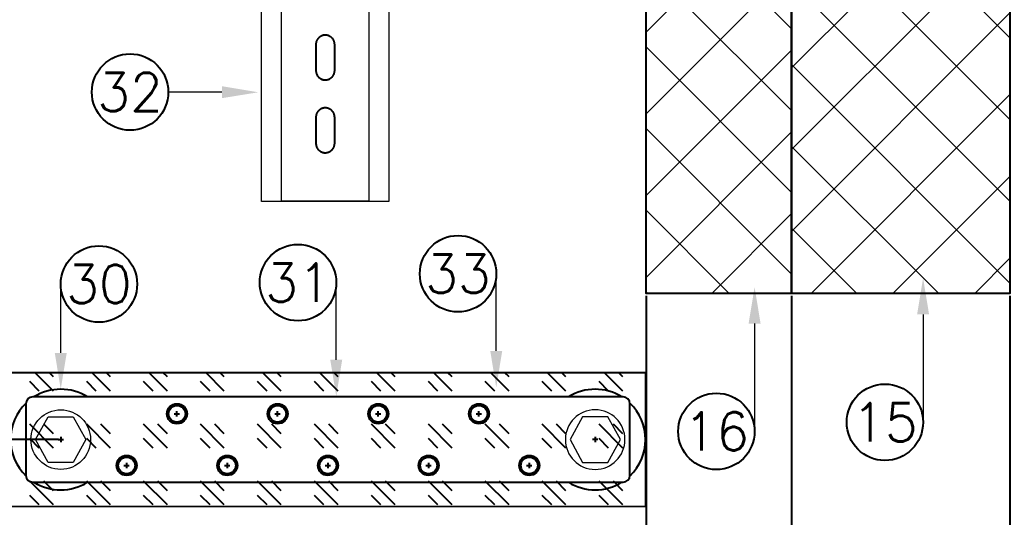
# Model space of a CAD drawing. Header units: millimetres. Extents: x 2205 to 3814, y 620 to 2277.
# Drawn here: x 3064.4 to 3337.8, y 797.6 to 934.2 of the extents above; entities that cross this region are included whole.
import ezdxf
from ezdxf import colors
from ezdxf.entities.mleader import LeaderData, LeaderLine
from ezdxf.enums import TextEntityAlignment as Align
from ezdxf.math import Vec2, Vec3

# ---------------------------------------------------------------- set-up
doc = ezdxf.new("R2010")
doc.units = ezdxf.units.MM
doc.set_wipeout_variables(frame=1)
for name, color, linetype, lineweight in [('EL-achurados', 7, 'Continuous', 9), ('EL-componentes', 7, 'Continuous', 25), ('EL-Cotas', 7, 'Continuous', 18)]:
    doc.layers.add(name, color=color, linetype=linetype, lineweight=lineweight)
doc.styles.add('ROMANS', font='romans.shx', dxfattribs={"height": 14})
doc.styles.get("Standard").update_dxf_attribs({"font": 'arial.ttf'})
doc.dimstyles.new('ISO-25', dxfattribs={"dimtxt": 2.5, "dimasz": 2.5, "dimexe": 1.25, "dimexo": 0.625, "dimtad": 1, "dimtxsty": 'Standard', "dimcen": 2.5, "dimadec": 0, "dimazin": 0, "dimtfac": 1, "dimtmove": 0, "dimatfit": 3, "dimfxl": 1, "dimarcsym": 0})

# ---------------------------------------------------------------- blocks, each defined once
blk = doc.blocks.new('*U17')
blk.add_wipeout([(91.17, 48.55), (641.17, 48.55), (641.17, 13.55), (91.17, 13.55)])
for points in [[(91.16, 48.55), (641.18, 48.55), (641.18, 13.55), (91.16, 13.55)], [(91.17, 43.05), (641.17, 43.05), (641.17, 19.05), (91.17, 19.05), (91.17, 31.05)]]:
    blk.add_lwpolyline(points, close=True)
at = {"layer": 'EL-componentes', "color": 7, "linetype": 'Continuous', "lineweight": 25}
for points in [[(605.14, 33.55), (601.67, 33.55), (598.2, 33.55), (595.42, 33.55), (595.42, 31.05), (595.42, 28.55), (598.2, 28.55), (601.67, 28.55), (605.14, 28.55), (606.75, 28.55), (607.55, 29.8), (608.35, 31.05), (607.55, 32.3), (606.75, 33.55), (605.14, 33.55)], [(625.14, 33.55), (621.67, 33.55), (618.2, 33.55), (615.42, 33.55), (615.42, 31.05), (615.42, 28.55), (618.2, 28.55), (621.67, 28.55), (625.14, 28.55), (626.75, 28.55), (627.55, 29.8), (628.35, 31.05), (627.55, 32.3), (626.75, 33.55), (625.14, 33.55)]]:
    blk.add_rational_spline(points, [1, 1, 1, 0.707107250279, 1, 0.707107250279, 1, 1, 1, 0.866024791583, 1, 0.866024791583, 1, 0.866024791583, 1], degree=2, knots=[0, 0, 0, 1, 1, 2.570795, 2.570795, 4.14159, 4.14159, 5.14159, 5.14159, 6.18879, 6.18879, 7.23599, 7.23599, 8.28319, 8.28319, 8.28319], dxfattribs=at)
blk = doc.blocks.new('M8 TOP')
at = {"color": 7, "lineweight": 0}
blk.add_lwpolyline([(-3.75, -6.81), (-7.5, 0), (-3.75, 6.81), (3.75, 6.81), (7.5, 0), (3.75, -6.81)], close=True, dxfattribs=at)
blk.add_circle((0, 0), 8.88, dxfattribs=at)
blk = doc.blocks.new('A$C770644BA')
at = {"color": 7, "linetype": 'Continuous', "lineweight": 25}
for p, q in [((88, 0), (-88, 0)), ((-90, -2), (-90, -23.4)), ((90, -23.4), (90, -2)), ((-45.8, -5), (-44.21, -5)), ((-45, -5.79), (-45, -4.21)), ((-15.8, -5), (-14.21, -5)), ((-15, -5.79), (-15, -4.21)), ((14.2, -5), (15.79, -5)), ((15, -5.79), (15, -4.21)), ((44.2, -5), (45.79, -5)), ((45, -5.79), (45, -4.21)), ((-80.44, -12.7), (-78.85, -12.7)), ((-79.64, -11.91), (-79.64, -13.49)), ((80.44, -12.7), (78.85, -12.7)), ((79.64, -11.91), (79.64, -13.49)), ((-60.8, -20.4), (-59.21, -20.4)), ((-60, -19.61), (-60, -21.19)), ((-30.8, -20.4), (-29.21, -20.4)), ((-30, -19.61), (-30, -21.19)), ((-0.8, -20.4), (0.79, -20.4)), ((0, -19.61), (0, -21.19)), ((29.2, -20.4), (30.79, -20.4)), ((30, -19.61), (30, -21.19)), ((59.2, -20.4), (60.79, -20.4)), ((60, -19.61), (60, -21.19)), ((-88, -25.4), (88, -25.4))]:
    blk.add_line(p, q, dxfattribs=at)
for centre, radius in [((-45, -5), 3), ((-45, -5), 2.5), ((-15, -5), 3), ((-15, -5), 2.5), ((15, -5), 3), ((15, -5), 2.5), ((45, -5), 3), ((45, -5), 2.5), ((-60, -20.4), 3), ((-30, -20.4), 3), ((0, -20.4), 3), ((30, -20.4), 3), ((60, -20.4), 3), ((-60, -20.4), 2.5), ((-30, -20.4), 2.5), ((0, -20.4), 2.5), ((30, -20.4), 2.5), ((60, -20.4), 2.5)]:
    blk.add_circle(centre, radius, dxfattribs=at)
for centre, start, end in [((-88, -2), 90, 180), ((88, -2), 0, 90), ((-88, -23.4), 180, 270), ((88, -23.4), 270, 0)]:
    blk.add_arc(centre, 2, start, end, dxfattribs=at)
at = {"color": 7, "linetype": 'Continuous', "lineweight": 25, "ltscale": 0.1}
for centre, start, end in [((-79.64, -12.7), 57.8509, 122.1491), ((79.64, -12.7), 57.8509, 122.1491), ((-79.64, -12.7), 133.6426, 226.3574), ((79.64, -12.7), 313.6426, 46.3574), ((-79.64, -12.7), 237.8509, 302.1491), ((79.64, -12.7), 237.8509, 302.1491)]:
    blk.add_arc(centre, 15, start, end, dxfattribs=at)
at = {"color": 7, "lineweight": 25}
blk.add_blockref('M8 TOP', (-79.64, -12.7), dxfattribs=at)
at = {"color": 7, "lineweight": 25, "xscale": -1}
blk.add_blockref('M8 TOP', (79.64, -12.7), dxfattribs=at)
blk = doc.blocks.new('_TagCircle')
at = {"linetype": 'Continuous', "transparency": 16777216}
blk.add_wipeout([(-0.094, 3), (-0.282, 2.988), (-0.47, 2.965), (-0.655, 2.929), (-0.837, 2.882), (-1.017, 2.824), (-1.192, 2.755), (-1.363, 2.674), (-1.528, 2.584), (-1.687, 2.482), (-1.84, 2.372), (-1.985, 2.251), (-2.122, 2.122), (-2.251, 1.985), (-2.372, 1.84), (-2.482, 1.687), (-2.584, 1.528), (-2.674, 1.363), (-2.755, 1.192), (-2.824, 1.017), (-2.882, 0.837), (-2.929, 0.655), (-2.965, 0.47), (-2.988, 0.282), (-3, 0.094), (-3, -0.094), (-2.988, -0.282), (-2.965, -0.47), (-2.929, -0.655), (-2.882, -0.837), (-2.824, -1.017), (-2.755, -1.192), (-2.674, -1.363), (-2.584, -1.528), (-2.482, -1.687), (-2.372, -1.84), (-2.251, -1.985), (-2.122, -2.122), (-1.985, -2.251), (-1.84, -2.372), (-1.687, -2.482), (-1.528, -2.584), (-1.363, -2.674), (-1.192, -2.755), (-1.017, -2.824), (-0.837, -2.882), (-0.655, -2.929), (-0.47, -2.965), (-0.282, -2.988), (-0.094, -3), (0, -3), (0.094, -3), (0.282, -2.988), (0.47, -2.965), (0.655, -2.929), (0.837, -2.882), (1.017, -2.824), (1.192, -2.755), (1.363, -2.674), (1.528, -2.584), (1.687, -2.482), (1.84, -2.372), (1.985, -2.251), (1.985, -2.251), (2.122, -2.122), (2.251, -1.985), (2.372, -1.84), (2.482, -1.687), (2.584, -1.528), (2.674, -1.363), (2.755, -1.192), (2.824, -1.017), (2.882, -0.837), (2.929, -0.655), (2.965, -0.47), (2.988, -0.282), (3, 0), (3, 0.094), (2.988, 0.282), (2.976, 0.376), (2.965, 0.47), (2.929, 0.655), (2.882, 0.837), (2.824, 1.017), (2.755, 1.192), (2.674, 1.363), (2.584, 1.528), (2.482, 1.687), (2.372, 1.84), (2.251, 1.985), (2.122, 2.122), (1.985, 2.251), (1.84, 2.372), (1.687, 2.482), (1.548, 2.584), (1.363, 2.674), (1.192, 2.755), (1.017, 2.824), (0.837, 2.882), (0.655, 2.929), (0.47, 2.965), (0.282, 2.988), (0.094, 3)], dxfattribs=at)
at = {"color": 0, "linetype": 'ByBlock', "lineweight": -2, "transparency": 16777216}
blk.add_circle((0, 0), 3, dxfattribs=at)
at = {"layer": 'EL-Cotas', "color": 0, "transparency": 16777216, "style": 'ROMANS'}
blk.add_attdef('#', text='', height=3, dxfattribs=at).set_placement((0, -1.5), align=Align.CENTER)
blk = doc.blocks.new('*U38')
at = {"layer": 'EL-achurados'}
h = blk.add_hatch(dxfattribs=at)
h.set_pattern_fill('ANSI37', color=256, scale=5)
h.set_pattern_definition([(45, (-3556.94, -1282.605), (-11.22532, 11.22532), []), (135, (-3556.94, -1282.605), (-11.22532, -11.22532), [])])
h.paths.add_polyline_path([(0, 0), (40, 0), (40, -980), (0, -980)])
at = {"layer": 'EL-componentes'}
blk.add_lwpolyline([(0, 0), (40, 0), (40, -980), (0, -980)], close=True, dxfattribs=at)
blk = doc.blocks.new('*U42')
at = {"layer": 'EL-achurados'}
h = blk.add_hatch(dxfattribs=at)
h.set_pattern_fill('ANSI37', color=256, scale=5)
h.set_pattern_definition([(45, (-3536.94, -1222.605), (-11.22532, 11.22532), []), (135, (-3536.94, -1222.605), (-11.22532, -11.22532), [])])
h.paths.add_polyline_path([(0, 0), (60, 0), (60, -920), (0, -920)])
at = {"layer": 'EL-componentes'}
blk.add_lwpolyline([(0, 0), (60, 0), (60, -920), (0, -920)], close=True, dxfattribs=at)
blk = doc.blocks.new('*D48')
at = {"color": 0, "lineweight": -2, "transparency": 16777216}
for p, q in [((3516.42, 873.25), (3516.42, 684.59)), ((3336.39, 858.41), (3336.39, 684.59)), ((3513.92, 685.84), (3338.89, 685.84))]:
    blk.add_line(p, q, dxfattribs=at)
at = {"color": 0, "transparency": 16777216}
for points in [[(3338.89, 686.25), (3338.89, 685.42), (3336.39, 685.84)], [(3513.92, 686.25), (3513.92, 685.42), (3516.42, 685.84)]]:
    blk.add_solid(points, dxfattribs=at)
at = {"layer": 'Defpoints', "color": 0, "transparency": 16777216}
for p in [(3516.42, 873.88), (3336.39, 859.04), (3336.39, 685.84)]:
    blk.add_point(p, dxfattribs=at)
at = {"color": 0, "transparency": 16777216, "insert": (3426.4, 692.47), "char_height": 2.5, "attachment_point": 5}
blk.add_mtext('{\\H4x;180,03}', dxfattribs=at)
blk = doc.blocks.new('*D49')
at = {"color": 0, "lineweight": -2, "transparency": 16777216}
for p, q in [((3276.39, 858.41), (3276.39, 684.59)), ((3336.39, 858.41), (3336.39, 684.59)), ((3278.89, 685.84), (3333.89, 685.84))]:
    blk.add_line(p, q, dxfattribs=at)
at = {"color": 0, "transparency": 16777216}
for points in [[(3278.89, 686.25), (3278.89, 685.42), (3276.39, 685.84)], [(3333.89, 686.25), (3333.89, 685.42), (3336.39, 685.84)]]:
    blk.add_solid(points, dxfattribs=at)
at = {"layer": 'Defpoints', "color": 0, "transparency": 16777216}
for p in [(3276.39, 859.04), (3336.39, 859.04), (3336.39, 685.84)]:
    blk.add_point(p, dxfattribs=at)
at = {"color": 0, "transparency": 16777216, "insert": (3306.39, 691.57), "char_height": 2.5, "attachment_point": 5}
blk.add_mtext('{\\H4x;60}', dxfattribs=at)
blk = doc.blocks.new('*D50')
at = {"color": 0, "lineweight": -2, "transparency": 16777216}
for p, q in [((3236.39, 858.41), (3236.39, 684.59)), ((3276.39, 858.41), (3276.39, 684.59)), ((3238.89, 685.84), (3273.89, 685.84))]:
    blk.add_line(p, q, dxfattribs=at)
at = {"color": 0, "transparency": 16777216}
for points in [[(3238.89, 686.25), (3238.89, 685.42), (3236.39, 685.84)], [(3273.89, 686.25), (3273.89, 685.42), (3276.39, 685.84)]]:
    blk.add_solid(points, dxfattribs=at)
at = {"layer": 'Defpoints', "color": 0, "transparency": 16777216}
for p in [(3236.39, 859.04), (3276.39, 859.04), (3276.39, 685.84)]:
    blk.add_point(p, dxfattribs=at)
at = {"color": 0, "transparency": 16777216, "insert": (3256.39, 691.57), "char_height": 2.5, "attachment_point": 5}
blk.add_mtext('{\\H4x;40}', dxfattribs=at)
blk = doc.blocks.new('*D51')
at = {"color": 0, "lineweight": -2, "transparency": 16777216}
for p, q in [((3061.89, 858.58), (3061.89, 680.84)), ((3236.39, 858.41), (3236.39, 680.84)), ((3233.89, 682.09), (3064.39, 682.09))]:
    blk.add_line(p, q, dxfattribs=at)
at = {"color": 0, "transparency": 16777216}
for points in [[(3064.39, 682.5), (3064.39, 681.67), (3061.89, 682.09)], [(3233.89, 682.5), (3233.89, 681.67), (3236.39, 682.09)]]:
    blk.add_solid(points, dxfattribs=at)
at = {"layer": 'Defpoints', "color": 0, "transparency": 16777216}
for p in [(3061.89, 859.2), (3236.39, 859.04), (3061.89, 682.09)]:
    blk.add_point(p, dxfattribs=at)
at = {"color": 0, "transparency": 16777216, "insert": (3149.14, 688.72), "char_height": 2.5, "attachment_point": 5}
blk.add_mtext('{\\H4x;174,5}', dxfattribs=at)
blk = doc.blocks.new('*D52')
at = {"color": 0, "lineweight": -2, "transparency": 16777216}
for p, q in [((3074.95, 818.88), (2994.57, 818.88)), ((2995.82, 816.38), (2995.82, 752.89)), ((3021.26, 750.39), (2994.57, 750.39))]:
    blk.add_line(p, q, dxfattribs=at)
at = {"color": 0, "transparency": 16777216}
for points in [[(2995.41, 816.38), (2996.24, 816.38), (2995.82, 818.88)], [(2995.41, 752.89), (2996.24, 752.89), (2995.82, 750.39)]]:
    blk.add_solid(points, dxfattribs=at)
at = {"layer": 'Defpoints', "color": 0, "transparency": 16777216}
for p in [(3075.57, 818.88), (2995.82, 750.39), (3021.89, 750.39)]:
    blk.add_point(p, dxfattribs=at)
at = {"color": 0, "transparency": 16777216, "insert": (2989.19, 784.63), "char_height": 2.5, "attachment_point": 5, "rotation": 90}
blk.add_mtext('{\\H4x;68,49}', dxfattribs=at)

msp = doc.modelspace()

# ---------------------------------------------------------------- hatches: boundary and pattern name
at = {"linetype": 'Continuous', "lineweight": 25}
h = msp.add_hatch(dxfattribs=at)
h.set_pattern_fill('GOST_GLASS', color=8, scale=1.843798, angle=90, style=0)
h.set_pattern_definition([(135, (2838.892, 441.067), (3e-15, 15.64514), [9.219, -12.9066]), (135, (2838.892, 444.978), (3e-15, 15.64514), [3.6876, -18.43798]), (135, (2834.98, 441.067), (3e-15, 15.64514), [3.6876, -18.43798])])
h.paths.add_polyline_path([(3236.245, 800.465), (3236.245, 837.341), (3061.745, 837.316), (3061.745, 800.441)])

# ---------------------------------------------------------------- linework, layer by layer
at = {"color": 7, "linetype": 'Continuous', "lineweight": 25}
msp.add_lwpolyline([(3236.245, 837.341), (3236.245, 800.465), (3061.745, 800.441), (3061.745, 837.316)], close=True, dxfattribs=at)

# ---------------------------------------------------------------- block references
at = {"color": 1, "linetype": 'Continuous', "lineweight": 25}
for name, p in [('*U38', (3236.389, 1839.036)), ('*U42', (3276.389, 1779.036))]:
    msp.add_blockref(name, p, dxfattribs=at)
at = {"color": 1, "linetype": 'Continuous', "lineweight": 25, "ltscale": 0.1, "xscale": 0.9218988738329641, "yscale": 0.9218988738329641, "zscale": 0.9218988738329641}
msp.add_blockref('A$C770644BA', (3148.996, 830.587), dxfattribs=at)
at = {"layer": 'EL-Cotas', "color": 7, "linetype": 'Continuous', "lineweight": 5, "ltscale": 0.1, "rotation": 270}
msp.add_blockref('*U17', (3117.209, 1525.511), dxfattribs=at)

# ---------------------------------------------------------------- dimensions: what is measured, and where the dimension line sits
for base, p1, p2, picture, middle in [((3336.389, 685.836), (3516.417, 873.875), (3336.389, 859.036), '*D48', (3426.403, 692.471)), ((3061.889, 682.086), (3236.389, 859.036), (3061.889, 859.203), '*D51', (3149.139, 688.721)), ((3276.389, 685.836), (3236.389, 859.036), (3276.389, 859.036), '*D50', (3256.389, 691.567)), ((3336.389, 685.836), (3276.389, 859.036), (3336.389, 859.036), '*D49', (3306.389, 691.567))]:
    dim = msp.add_linear_dim(base=base, p1=p1, p2=p2, text='{\\H4x;<>}', dimstyle='ISO-25')
    dim.commit()
    dim.dimension.update_dxf_attribs({"geometry": picture, "text_midpoint": middle})
dim = msp.add_linear_dim(base=(2995.823, 750.391), p1=(3075.574, 818.879), p2=(3021.889, 750.391), angle=90, text='{\\H4x;<>}', dimstyle='ISO-25')
dim.commit()
dim.dimension.update_dxf_attribs({"geometry": '*D52', "text_midpoint": (2989.188, 784.635)})

# ---------------------------------------------------------------- leaders
at = {"layer": 'EL-Cotas', "color": 7, "linetype": 'Continuous', "lineweight": 5, "ltscale": 0.1}
ml = msp.add_multileader_block('Standard', dxfattribs=at)
ml.set_content('_TagCircle', color=7, scale=3.5)
ml.set_attribute('#', '31', width=0)
ml.set_leader_properties(color=256, linetype='ByLayer', lineweight=-1)
ml.build(insert=Vec2(0, 0))
ml.multileader.update_dxf_attribs({"has_dogleg": 0, "text_right_attachment_type": 6, "dogleg_length": 1, "arrow_head_size": 10, "scale": 2})
ctx = ml.context
ctx.base_point, ctx.scale, ctx.char_height, ctx.arrow_head_size, ctx.landing_gap_size, ctx.plane_origin = Vec3(3130.268, 862.011), 2, 8, 10, 4, Vec3(3151.268, 853.774)
ctx.right_attachment = 6
notes = []
notes.append((ctx, [(0, (1, 1, 0), (3153.268, 862.011), (-1, 0), 2, [(0, [(3151.268, 830.809)], 0, [])])]))
ctx.block.insert = Vec3(3140.768, 862.011)
ml = msp.add_multileader_block('Standard', dxfattribs=at)
ml.set_content('_TagCircle', color=7, scale=3.5)
ml.set_attribute('#', '33', width=0)
ml.set_leader_properties(color=256, linetype='ByLayer', lineweight=-1)
ml.build(insert=Vec2(0, 0))
ml.multileader.update_dxf_attribs({"has_dogleg": 0, "text_right_attachment_type": 6, "dogleg_length": 1, "arrow_head_size": 10, "scale": 2})
ctx = ml.context
ctx.base_point, ctx.scale, ctx.char_height, ctx.arrow_head_size, ctx.landing_gap_size, ctx.plane_origin = Vec3(3174.232, 864.433), 2, 8, 10, 4, Vec3(3195.232, 856.197)
ctx.right_attachment = 6
notes.append((ctx, [(0, (1, 1, 0), (3197.232, 864.433), (-1, 0), 2, [(0, [(3195.232, 833.231)], 0, [])])]))
ctx.block.insert = Vec3(3184.732, 864.433)
ml = msp.add_multileader_block('Standard', dxfattribs=at)
ml.set_content('_TagCircle', color=7, scale=3.5)
ml.set_attribute('#', '30', width=0)
ml.set_leader_properties(color=256, linetype='ByLayer', lineweight=-1)
ml.build(insert=Vec2(0, 0))
ml.multileader.update_dxf_attribs({"has_dogleg": 0, "text_right_attachment_type": 6, "dogleg_length": 1, "arrow_head_size": 10, "scale": 2})
ctx = ml.context
ctx.base_point, ctx.scale, ctx.char_height, ctx.arrow_head_size, ctx.landing_gap_size, ctx.plane_origin = Vec3(3075.574, 861.609), 2, 8, 10, 4, Vec3(3075.339, 853.373)
ctx.right_attachment = 6
notes.append((ctx, [(1, (1, 1, 0), (3073.574, 861.609), (1, 0), 2, [(0, [(3075.574, 832.707)], 0, [])])]))
ctx.block.insert = Vec3(3086.074, 861.609)
ml = msp.add_multileader_block('Standard', dxfattribs=at)
ml.set_content('_TagCircle', color=7, scale=3.5)
ml.set_attribute('#', '15', width=0)
ml.set_leader_properties(color=256, linetype='ByLayer', lineweight=-1)
ml.build(insert=Vec2(0, 0))
ml.multileader.update_dxf_attribs({"has_dogleg": 0, "text_right_attachment_type": 6, "dogleg_length": 1, "arrow_head_size": 10, "scale": 2})
ctx = ml.context
ctx.base_point, ctx.scale, ctx.char_height, ctx.arrow_head_size, ctx.landing_gap_size, ctx.plane_origin = Vec3(3291.515, 823.634), 2, 8, 10, 4, Vec3(3340.002, 807.202)
ctx.right_attachment = 6
notes.append((ctx, [(0, (1, 1, 0), (3315.944, 823.634), (-1, 0), 3.429, [(0, [(3312.515, 863.271)], 0, [])])]))
ctx.block.insert = Vec3(3302.015, 823.634)
ml = msp.add_multileader_block('Standard', dxfattribs=at)
ml.set_content('_TagCircle', color=7, scale=3.5)
ml.set_attribute('#', '16', width=0)
ml.set_leader_properties(color=256, linetype='ByLayer', lineweight=-1)
ml.build(insert=Vec2(0, 0))
ml.multileader.update_dxf_attribs({"has_dogleg": 0, "text_right_attachment_type": 6, "dogleg_length": 1, "arrow_head_size": 10, "scale": 2})
ctx = ml.context
ctx.base_point, ctx.scale, ctx.char_height, ctx.arrow_head_size, ctx.landing_gap_size, ctx.plane_origin = Vec3(3245.218, 821.13), 2, 8, 10, 4, Vec3(3293.704, 804.698)
ctx.right_attachment = 6
notes.append((ctx, [(0, (1, 1, 0), (3269.647, 821.13), (-1, 0), 3.429, [(0, [(3266.218, 860.767)], 0, [])])]))
ctx.block.insert = Vec3(3255.718, 821.13)
for ctx, leaders in notes:
    for number, flags, end, landing, length, lines in leaders:
        leader = LeaderData()
        leader.index, (leader.has_last_leader_line, leader.has_dogleg_vector, leader.attachment_direction) = number, flags
        leader.last_leader_point, leader.dogleg_vector, leader.dogleg_length = Vec3(end), Vec3(landing), length
        for number, points, colour, breaks in lines:
            line = LeaderLine()
            line.index, line.vertices, line.color, line.breaks = number, Vec3.list(points), colors.encode_raw_color(colour), breaks
            leader.lines.append(line)
        ctx.leaders.append(leader)

# ---------------------------------------------------------------- next in the draw order: leaders
ml = msp.add_multileader_block('Standard', dxfattribs=at)
ml.set_content('_TagCircle', color=7, scale=3.5)
ml.set_attribute('#', '32', width=0)
ml.set_leader_properties(color=256, linetype='ByLayer', lineweight=-1)
ml.build(insert=Vec2(0, 0))
ml.multileader.update_dxf_attribs({"has_dogleg": 0, "text_right_attachment_type": 6, "dogleg_length": 1, "arrow_head_size": 10, "scale": 2})
ctx = ml.context
ctx.base_point, ctx.scale, ctx.char_height, ctx.arrow_head_size, ctx.landing_gap_size, ctx.plane_origin = Vec3(3084.129, 914.359), 2, 8, 10, 4, Vec3(3139.842, 914.263)
ctx.right_attachment = 6
notes = []
notes.append((ctx, [(0, (1, 1, 0), (3107.129, 914.359), (-1, 0), 2, [(0, [(3129.858, 914.291)], 0, [])])]))
ctx.block.insert = Vec3(3094.629, 914.359)
for ctx, leaders in notes:
    for number, flags, end, landing, length, lines in leaders:
        leader = LeaderData()
        leader.index, (leader.has_last_leader_line, leader.has_dogleg_vector, leader.attachment_direction) = number, flags
        leader.last_leader_point, leader.dogleg_vector, leader.dogleg_length = Vec3(end), Vec3(landing), length
        for number, points, colour, breaks in lines:
            line = LeaderLine()
            line.index, line.vertices, line.color, line.breaks = number, Vec3.list(points), colors.encode_raw_color(colour), breaks
            leader.lines.append(line)
        ctx.leaders.append(leader)

doc.saveas('drawing.dxf')
